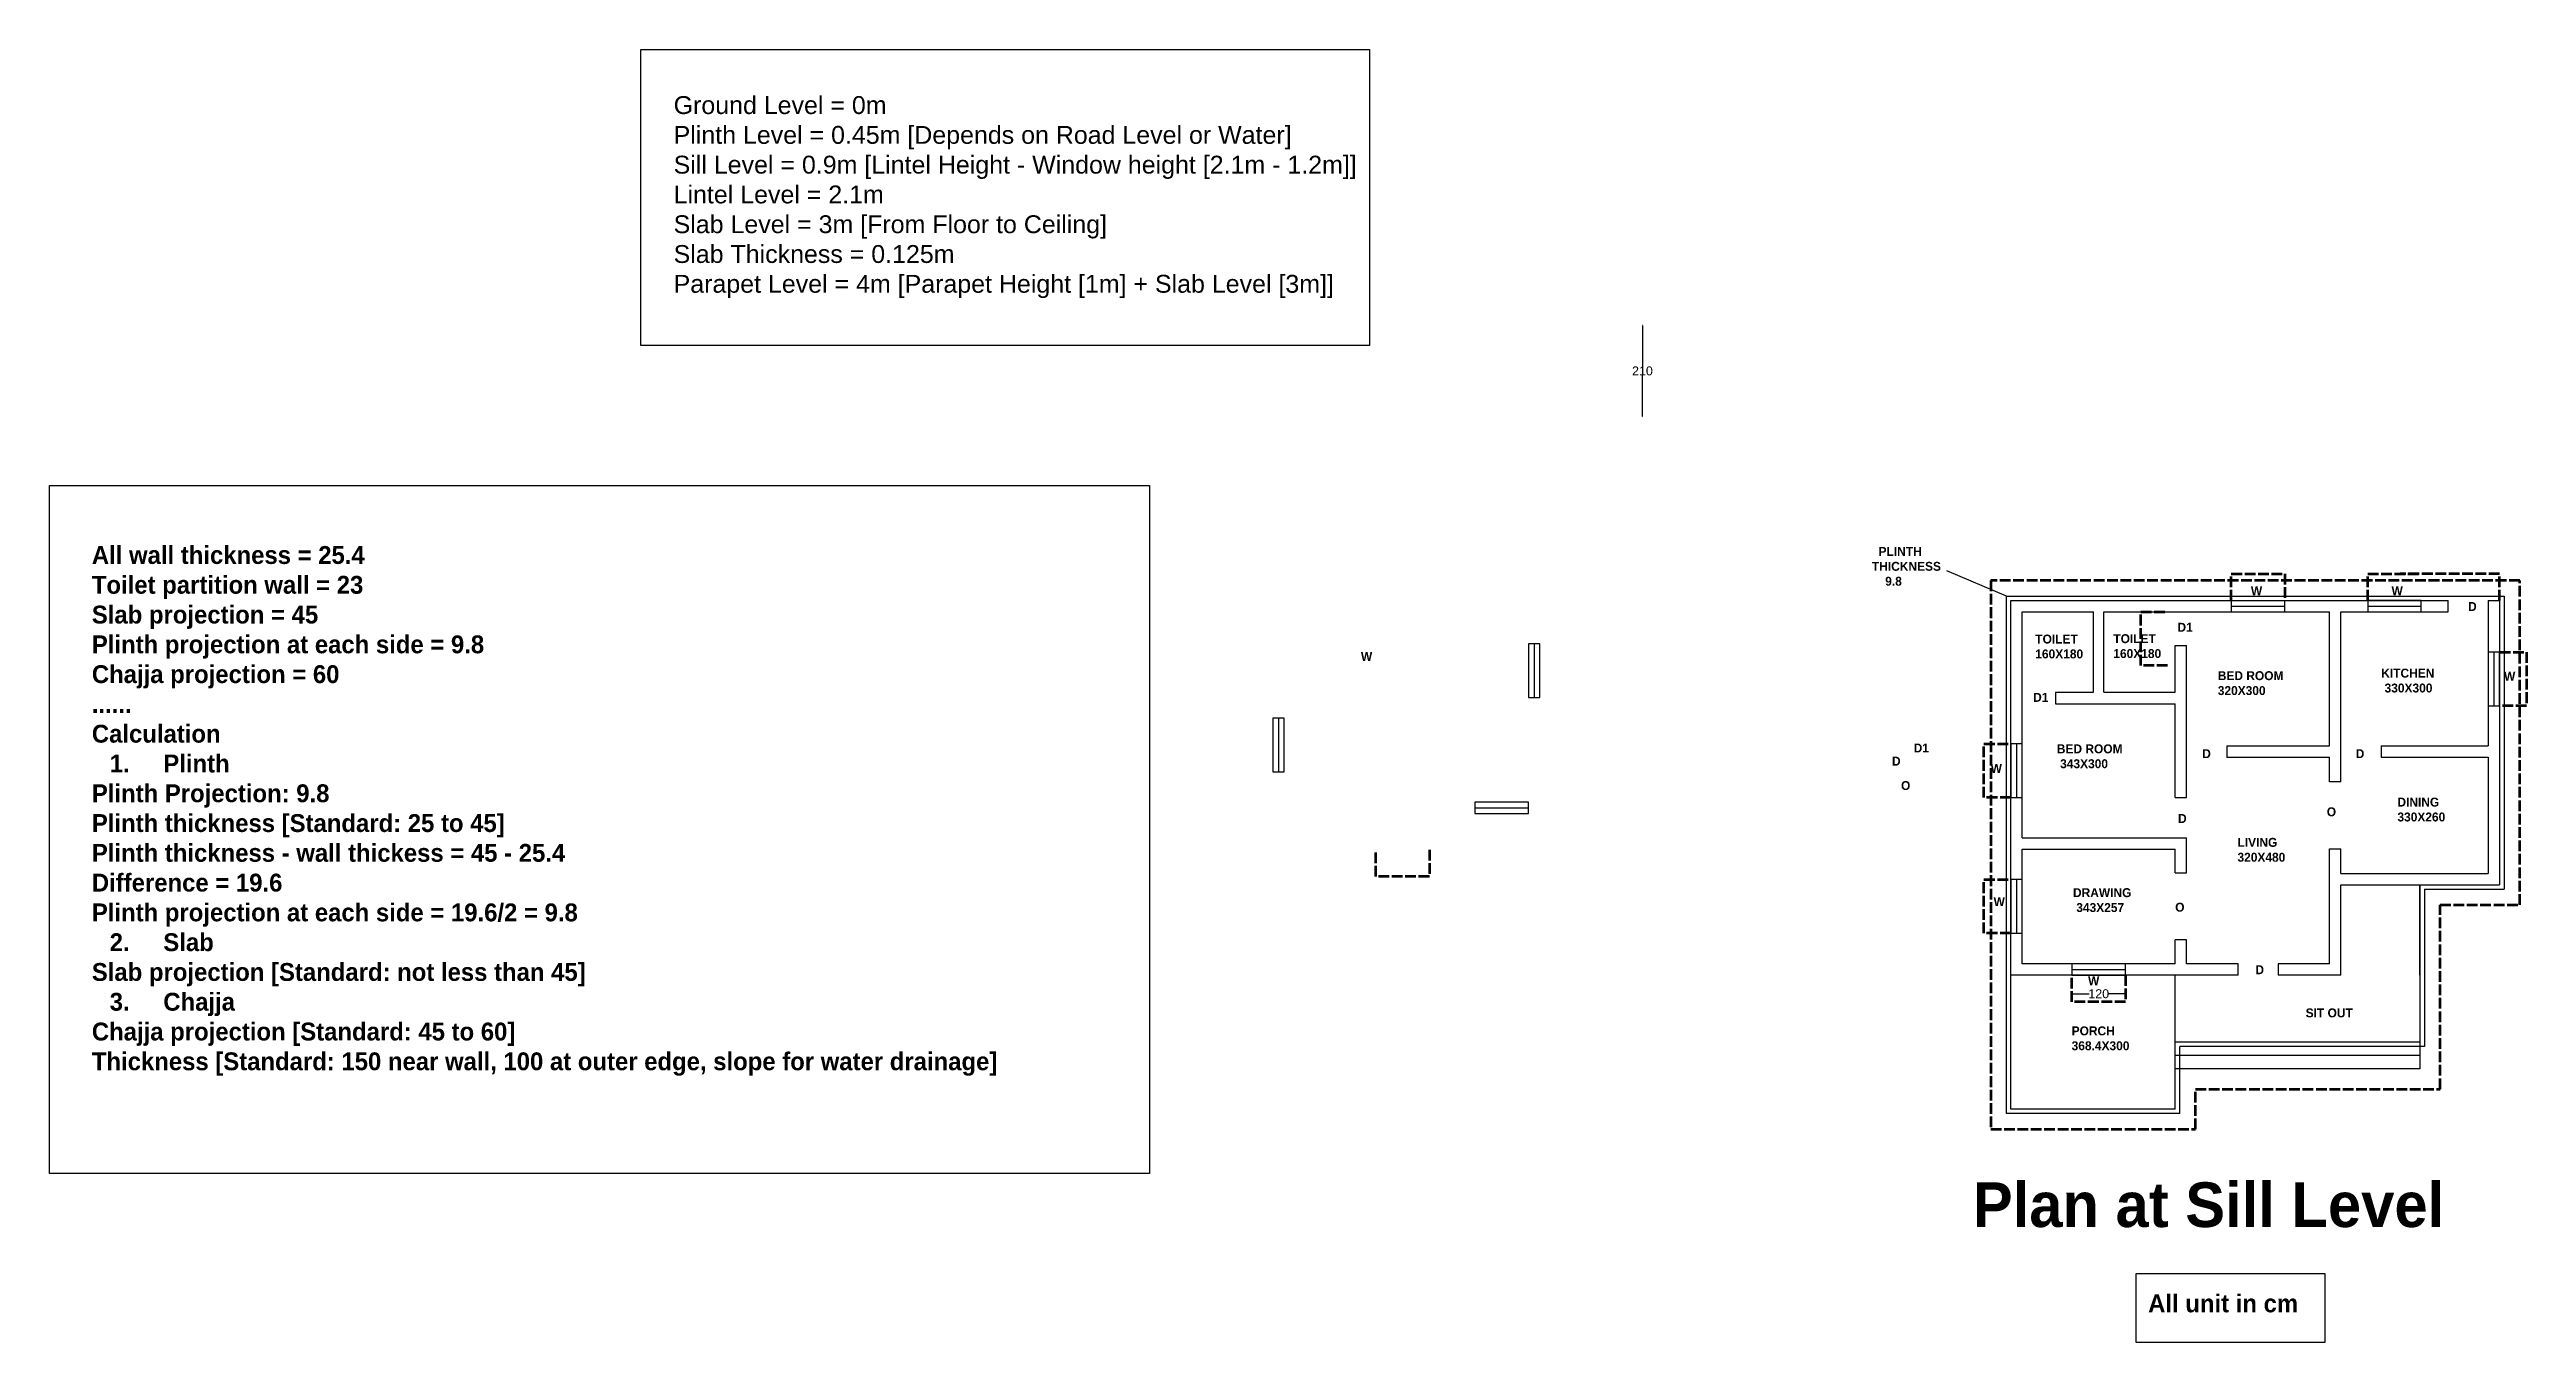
# Model space of a CAD drawing. Header units: centimetres. Extents: x -3592 to 1954, y -650 to 2244.
import ezdxf

# ---------------------------------------------------------------- set-up
doc = ezdxf.new("R2010")
doc.units = ezdxf.units.CM
doc.header["$LTSCALE"] = 2
doc.header["$MEASUREMENT"] = 0
doc.linetypes.add('ACAD_ISO02W100', pattern=[15, 12, -3])
doc.styles.get("Standard").update_dxf_attribs({"font": 'arial.ttf'})
doc.dimstyles.get("Standard").update_dxf_attribs({"dimtxt": 20, "dimasz": 3, "dimexe": 0.18, "dimexo": 0.0625, "dimgap": 0.09, "dimtad": 0, "dimtih": 1, "dimtoh": 1, "dimdsep": 46, "dimtxsty": 'Standard', "dimcen": 3, "dimse1": 1, "dimse2": 1, "dimadec": 0, "dimazin": 0, "dimtfac": 1, "dimtofl": 0, "dimtmove": 0, "dimatfit": 3, "dimfxl": 1, "dimtolj": 1, "dimtzin": 0, "dimarcsym": 0})

# ---------------------------------------------------------------- blocks, each defined once
blk = doc.blocks.new('*D1')
at = {"color": 0, "lineweight": -2, "transparency": 16777216}
for p, q in [((939.2, 130.5), (975, 130.5)), ((1053.2, 130.5), (1017.4, 130.5))]:
    blk.add_line(p, q, dxfattribs=at)
at = {"color": 0, "transparency": 16777216}
for points in [[(939.2, 131), (939.2, 130), (936.2, 130.5)], [(1053.2, 131), (1053.2, 130), (1056.2, 130.5)]]:
    blk.add_solid(points, dxfattribs=at)
at = {"layer": 'Defpoints', "color": 0, "transparency": 16777216}
for p in [(936.2, 172.2), (1056.2, 172.2), (936.2, 130.5)]:
    blk.add_point(p, dxfattribs=at)
at = {"color": 0, "transparency": 16777216, "insert": (996.2, 130.5), "char_height": 20, "attachment_point": 5}
blk.add_mtext('\\A1;120', dxfattribs=at)
blk = doc.blocks.new('*D3')
at = {"color": 0, "lineweight": -2, "transparency": 16777216}
for p, q in [((-25.4, 1626.9), (-25.4, 1535.2)), ((-25.4, 1422.9), (-25.4, 1514.6))]:
    blk.add_line(p, q, dxfattribs=at)
at = {"color": 0, "transparency": 16777216}
for points in [[(-25.9, 1626.9), (-24.9, 1626.9), (-25.4, 1629.9)], [(-25.9, 1422.9), (-24.9, 1422.9), (-25.4, 1419.9)]]:
    blk.add_solid(points, dxfattribs=at)
at = {"layer": 'Defpoints', "color": 0, "transparency": 16777216}
for p in [(103.8, 1629.9), (-25.4, 1419.9), (103.8, 1419.9)]:
    blk.add_point(p, dxfattribs=at)
at = {"color": 0, "transparency": 16777216, "insert": (-25.4, 1524.9), "char_height": 20, "attachment_point": 5}
blk.add_mtext('\\A1;210', dxfattribs=at)

msp = doc.modelspace()

# ---------------------------------------------------------------- linework, layer by layer
for p, q in [((789.489, 1020.584), (655.871, 1077.35)), ((789.489, 1020.584), (1903.689, 1020.584)), ((789.489, -137.616), (789.489, 1020.584)), ((799.289, 1010.784), (1778.489, 1010.784)), ((799.289, -127.816), (799.289, 1010.784)), ((1293.089, 1010.784), (1293.089, 985.384)), ((1413.089, 985.384), (1413.089, 1010.784)), ((1778.489, 985.384), (1778.489, 1010.784)), ((1868.489, 1010.784), (1868.489, 685.384)), ((1868.489, 1010.784), (1893.889, 1010.784)), ((1893.889, 1010.784), (1893.889, 374.584)), ((1903.689, 1020.584), (1903.689, 364.784)), ((824.689, 985.384), (984.689, 985.384)), ((824.689, 689.984), (824.689, 985.384)), ((984.689, 805.384), (984.689, 985.384)), ((1007.689, 805.384), (1007.689, 985.384)), ((1007.689, 985.384), (1293.089, 985.384)), ((1193.089, 985.384), (1513.089, 985.384)), ((1293.089, 998.084), (1413.089, 998.084)), ((1293.089, 985.384), (1413.089, 985.384)), ((1513.089, 685.384), (1513.089, 985.384)), ((1538.489, 985.384), (1778.489, 985.384)), ((1538.489, 604.984), (1538.489, 985.384)), ((1598.489, 998.084), (1718.489, 998.084)), ((-255.45, 913.961), (-280.85, 913.961)), ((-280.85, 913.961), (-280.85, 793.961)), ((-268.15, 913.961), (-268.15, 793.961)), ((-255.45, 793.961), (-255.45, 913.961)), ((1167.689, 805.384), (1167.689, 910.384)), ((1167.689, 910.384), (1193.089, 910.384)), ((1193.089, 569.984), (1193.089, 910.384)), ((1893.889, 895.384), (1868.489, 895.384)), ((1868.489, 895.384), (1868.489, 775.384)), ((1881.189, 895.384), (1881.189, 775.384)), ((1893.889, 775.384), (1893.889, 895.384)), ((-280.85, 793.961), (-255.45, 793.961)), ((824.689, 479.984), (824.689, 779.984)), ((899.689, 805.384), (984.689, 805.384)), ((899.689, 805.384), (899.689, 779.984)), ((899.689, 779.984), (1167.689, 779.984)), ((1007.689, 805.384), (1167.689, 805.384)), ((1167.689, 569.984), (1167.689, 779.984)), ((-827.811, 747.243), (-853.211, 747.243)), ((-853.211, 747.243), (-853.211, 627.243)), ((-840.511, 747.243), (-840.511, 627.243)), ((-827.811, 627.243), (-827.811, 747.243)), ((1868.489, 775.384), (1893.889, 775.384)), ((824.689, 689.984), (799.289, 689.984)), ((799.289, 689.984), (799.289, 569.984)), ((811.989, 689.984), (811.989, 569.984)), ((824.689, 629.984), (824.689, 689.984)), ((1283.089, 685.384), (1513.089, 685.384)), ((1283.089, 685.384), (1283.089, 659.404)), ((1628.489, 685.384), (1868.489, 685.384)), ((1628.489, 685.384), (1628.489, 659.984)), ((-853.211, 627.243), (-827.811, 627.243)), ((1283.089, 659.984), (1513.089, 659.984)), ((1513.089, 604.984), (1513.089, 659.984)), ((1628.489, 659.984), (1868.489, 659.984)), ((1868.489, 659.984), (1868.489, 399.984)), ((-280.85, 559.802), (-400.85, 559.802)), ((-400.85, 559.802), (-400.85, 534.402)), ((-280.85, 534.402), (-280.85, 559.802)), ((799.289, 569.984), (824.689, 569.984)), ((1167.689, 569.984), (1193.089, 569.984)), ((1538.489, 604.984), (1513.089, 604.984)), ((-400.85, 547.102), (-280.85, 547.102)), ((-400.85, 534.402), (-280.85, 534.402)), ((824.689, 479.984), (1193.089, 479.984)), ((824.689, 197.584), (824.689, 454.584)), ((824.689, 454.584), (1167.689, 454.584)), ((1167.689, 401.084), (1167.689, 454.584)), ((1193.089, 401.084), (1193.089, 479.984)), ((1513.089, 197.584), (1513.089, 454.984)), ((1513.089, 454.984), (1538.489, 454.984)), ((1538.489, 399.984), (1538.489, 454.984)), ((1167.689, 401.084), (1193.089, 401.084)), ((1538.489, 399.984), (1868.489, 399.984)), ((824.689, 386.084), (799.289, 386.084)), ((799.289, 386.084), (799.289, 266.084)), ((811.989, 386.084), (811.989, 266.084)), ((824.689, 266.084), (824.689, 386.084)), ((1538.489, 172.184), (1538.489, 374.584)), ((1538.489, 374.584), (1893.889, 374.584)), ((1715.489, 172.184), (1715.489, 374.584)), ((1715.489, 374.584), (1715.489, -37.816)), ((1725.289, 364.784), (1903.689, 364.784)), ((1725.289, 364.784), (1725.289, 12.384)), ((799.289, 266.084), (824.689, 266.084)), ((1167.689, 197.584), (1167.689, 251.084)), ((1193.089, 251.084), (1167.689, 251.084)), ((1193.089, 197.584), (1193.089, 251.084)), ((1308.089, 172.184), (799.289, 172.184)), ((1167.689, 197.584), (824.689, 197.584)), ((1056.189, 197.584), (936.189, 197.584)), ((936.189, 197.584), (936.189, 172.184)), ((936.189, 184.884), (1056.189, 184.884)), ((936.189, 172.184), (1056.189, 172.184)), ((1056.189, 172.184), (1056.189, 197.584)), ((1167.689, -127.816), (1167.689, 172.184)), ((1308.089, 197.584), (1193.089, 197.584)), ((1308.089, 172.184), (1308.089, 197.584)), ((1513.089, 197.584), (1398.089, 197.584)), ((1398.089, 197.584), (1398.089, 172.184)), ((1538.489, 172.184), (1398.089, 172.184)), ((1715.489, 22.184), (1167.689, 22.184)), ((1725.289, 12.384), (1177.489, 12.384)), ((1177.489, -137.616), (1177.489, 12.384)), ((1715.489, -7.816), (1167.689, -7.816)), ((1715.489, -37.816), (1167.689, -37.816)), ((1177.489, -137.616), (789.489, -137.616)), ((1167.689, -127.816), (799.289, -127.816))]:
    msp.add_line(p, q)
at = {"linetype": 'ACAD_ISO02W100', "lineweight": 100}
for p, q in [((1413.089, 1070.784), (1413.089, 1070.784)), ((1598.489, 1010.784), (1598.489, 1070.784)), ((1598.489, 1070.784), (1718.489, 1070.784)), ((1893.889, 1070.784), (1670.889, 1070.784)), ((1893.889, 1010.784), (1893.889, 1070.784))]:
    msp.add_line(p, q, dxfattribs=at)
for points in [[(-2268.265, 2244.491), (-636.14, 2244.491), (-636.14, 1581.882), (-2268.265, 1581.882)], [(-3591.844, 1268.371), (-1129.192, 1268.371), (-1129.192, -272.041), (-3591.844, -272.041)], [(1598.489, 1010.784), (1598.489, 985.384), (1718.489, 985.384), (1718.489, 1010.784)], [(1079.973, -496.071), (1502.147, -496.071), (1502.147, -650.144), (1079.973, -650.144)]]:
    msp.add_lwpolyline(points, close=True)
msp.add_lwpolyline([(1212.689, -82.816), (1760.489, -82.816), (1760.489, 329.584), (1938.889, 329.584), (1938.889, 1055.784), (754.289, 1055.784), (754.289, -172.816), (1212.689, -172.816)], close=True, dxfattribs=at)
for points in [[(1293.089, 1010.784), (1293.089, 1070.784), (1413.089, 1070.784), (1413.089, 1010.784)], [(1150.389, 865.384), (1090.389, 865.384), (1090.389, 985.384), (1150.389, 985.384)], [(1893.889, 895.384), (1953.889, 895.384), (1953.889, 775.384), (1893.889, 775.384)], [(799.289, 569.984), (739.289, 569.984), (739.289, 689.984), (799.289, 689.984)], [(-502.487, 452.708), (-502.487, 392.708), (-622.487, 392.708), (-622.487, 452.708)], [(799.289, 266.084), (739.289, 266.084), (739.289, 386.084), (799.289, 386.084)], [(1056.189, 172.184), (1056.189, 112.184), (936.189, 112.184), (936.189, 172.184)]]:
    msp.add_lwpolyline(points, dxfattribs=at)

# ---------------------------------------------------------------- texts
at = {"attachment_point": 1}
for s, width, gutter_width, insert, char_height in [('Ground Level = 0m\\PPlinth Level = 0.45m [Depends on Road Level or Water]\\PSill Level = 0.9m [Lintel Height - Window height [2.1m - 1.2m]]\\PLintel Level = 2.1m \\PSlab Level = 3m [From Floor to Ceiling]\\PSlab Thickness = 0.125m\\PParapet Level = 4m [Parapet Height [1m] + Slab Level [3m]] ', 12625.61504, 20, (-2194.534, 2140.118), 40), ('{\\fComic Sans MS|b1|i0|c0|p66;All wall thickness = 25.4\\PToilet partition wall = 23\\PSlab projection = 45\\PPlinth projection at each side = 9.8\\PChajja projection = 60\\P......\\PCalculation\\P\\pxi-3,l4,t4;1.^IPlinth\\P\\pi0,l0,tz;Plinth Projection: 9.8\\PPlinth thickness [Standard: 25 to 45]\\PPlinth thickness - wall thickess = 45 - 25.4\\PDifference = 19.6\\PPlinth projection at each side = 19.6/2 = 9.8\\P\\pi-3,l4,t4;2.^ISlab\\P\\pi0,l0,tz;Slab projection [Standard: not less than 45]\\P\\pi-3,l4,t4;3.^IChajja \\P\\pi0,l0,tz;Chajja projection [Standard: 45 to 60]\\PThickness [Standard: 150 near wall, 100 at outer edge, slope for water drainage]\\P   }', 42777.47754, 200, (-3497.103, 1132.836), 40), ('{\\fComic Sans MS|b1|i0|c0|p66;  PLINTH \\PTHICKNESS \\P    9.8}', 21388.73877, 100, (488.45, 1130.827), 20), ('{\\fComic Sans MS|b1|i0|c0|p66;W}', 21388.73877, 100, (1336.915, 1042.533), 20), ('{\\fComic Sans MS|b1|i0|c0|p66;W}', 21388.73877, 100, (1651.788, 1042.533), 20), ('{\\fComic Sans MS|b1|i0|c0|p66;D}', 21388.73877, 100, (1823.13, 1007.451), 20), ('{\\fComic Sans MS|b1|i0|c0|p66;D1}', 21388.73877, 100, (1172.465, 961.001), 20), ('{\\fComic Sans MS|b1|i0|c0|p66;W}', 21388.73877, 100, (-655.694, 895.496), 20), ('{\\fComic Sans MS|b1|i0|c0|p66;TOILET\\P160X180}', 21388.73877, 100, (854.225, 934.669), 20), ('{\\fComic Sans MS|b1|i0|c0|p66;TOILET\\P160X180}', 21388.73877, 100, (1028.973, 935.542), 20), ('{\\fComic Sans MS|b1|i0|c0|p66;BED ROOM\\P320X300}', 21388.73877, 100, (1262.762, 852.663), 20), ('{\\fComic Sans MS|b1|i0|c0|p66;KITCHEN\\P 330X300}', 21388.73877, 100, (1628.824, 858.401), 20), ('{\\fComic Sans MS|b1|i0|c0|p66;W}', 21388.73877, 100, (1903.689, 851.289), 20), ('{\\fComic Sans MS|b1|i0|c0|p66;D1}', 21388.73877, 100, (849.318, 804.113), 20), ('{\\fComic Sans MS|b1|i0|c0|p66;D1}', 21388.73877, 100, (581.973, 690.724), 20), ('{\\fComic Sans MS|b1|i0|c0|p66;BED ROOM\\P 343X300}', 21388.73877, 100, (902.421, 688.91), 20), ('{\\fComic Sans MS|b1|i0|c0|p66;D}', 21388.73877, 100, (1227.923, 678.018), 20), ('{\\fComic Sans MS|b1|i0|c0|p66;D}', 21388.73877, 100, (1571.579, 678.018), 20), ('{\\fComic Sans MS|b1|i0|c0|p66;D}', 21388.73877, 100, (533.319, 661.352), 20), ('{\\fComic Sans MS|b1|i0|c0|p66;W}', 21388.73877, 100, (754.289, 645.148), 20), ('{\\fComic Sans MS|b1|i0|c0|p66;O}', 21388.73877, 100, (553.592, 606.661), 20), ('{\\fComic Sans MS|b1|i0|c0|p66;DINING\\P330X260}', 21388.73877, 100, (1664.995, 569.649), 20), ('{\\fComic Sans MS|b1|i0|c0|p66;D}', 21388.73877, 100, (1173.715, 532.899), 20), ('{\\fComic Sans MS|b1|i0|c0|p66;O}', 21388.73877, 100, (1506.861, 547.872), 20), ('{\\fComic Sans MS|b1|i0|c0|p66;LIVING\\P320X480}', 21388.73877, 100, (1306.859, 479.483), 20), ('{\\fComic Sans MS|b1|i0|c0|p66;W}', 21388.73877, 100, (760.823, 346.671), 20), ('{\\fComic Sans MS|b1|i0|c0|p66;DRAWING\\P 343X257}', 21388.73877, 100, (938.604, 366.909), 20), ('{\\fComic Sans MS|b1|i0|c0|p66;O}', 21388.73877, 100, (1167.429, 334.328), 20), ('{\\fComic Sans MS|b1|i0|c0|p66;W}', 21388.73877, 100, (972.348, 169.452), 20), ('{\\fComic Sans MS|b1|i0|c0|p66;D}', 21388.73877, 100, (1346.934, 194.281), 20), ('{\\fComic Sans MS|b1|i0|c0|p66;PORCH\\P368.4X300}', 21388.73877, 100, (935.58, 57.458), 20), ('{\\fComic Sans MS|b1|i0|c0|p66;SIT OUT}', 21388.73877, 100, (1459.563, 97.701), 20), ('{\\fComic Sans MS|b1|i0|c0|p66;Plan at Sill Level}', 106943.69384, 500, (714.363, -291.744), 100), ('{\\fComic Sans MS|b1|i0|c0|p66;All unit in cm}', 42777.47754, 200, (1106.877, -542.67), 40)]:
    msp.add_mtext_dynamic_manual_height_columns(s, width=width, gutter_width=gutter_width, heights=[0], dxfattribs=dict(at, insert=insert, char_height=char_height))

# ---------------------------------------------------------------- dimensions: what is measured, and where the dimension line sits
dim = msp.add_linear_dim(base=(-25.421, 1419.924), p1=(103.797, 1629.924), p2=(103.797, 1419.924), angle=90, dimstyle='Standard')
dim.commit()
dim.dimension.update_dxf_attribs({"geometry": '*D3', "text_midpoint": (-25.421, 1524.924)})
dim = msp.add_linear_dim(base=(936.189, 130.452), p1=(1056.189, 172.184), p2=(936.189, 172.184), dimstyle='Standard')
dim.commit()
dim.dimension.update_dxf_attribs({"geometry": '*D1', "text_midpoint": (996.189, 130.452)})

doc.saveas('drawing.dxf')
